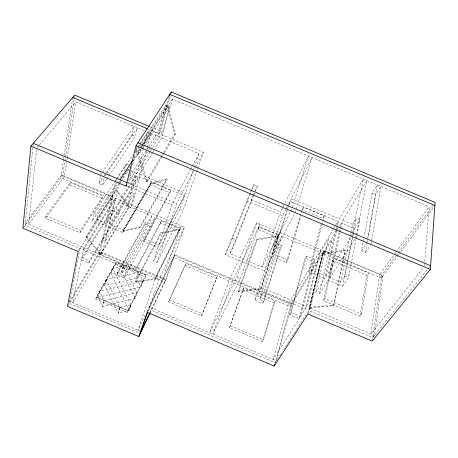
<?xml version="1.0" encoding="UTF-8"?>
<svg xmlns="http://www.w3.org/2000/svg" width="458" height="458" viewBox="0 0 458 458"><rect width="100%" height="100%" fill="white"/><g stroke="black" fill="none" stroke-linecap="round" stroke-linejoin="round"><path stroke-width="0.34" stroke-dasharray="2.29 1.72" d="M424.474 265.331L429.198 206.655L172.5 99.105L143.451 144.19M33.245 144.018L25.07 225.336L123.649 266.94L121.582 274.382L117.54 272.676L145.736 221.964L149.463 223.538L121.582 274.382M36.617 149.428L28.665 224.294L64.36 176.725L67.149 158.371M45.548 218.22L45.869 215.787L70.274 182.444L102.913 196.184L102.403 198.554L80.001 232.756L45.548 218.22L69.885 184.86L70.274 182.444M398.225 255.175L381.365 278.04L322.747 253.394L308.761 310.524L372.732 337.489L374.444 335.359L382.974 275.859L324.127 251.121L310.209 308.286L283.645 349.488M372.291 340.5L381.806 275.035L395.764 256.022M63.61 159.516L60.914 177.853L151.701 216.079L149.463 223.538M63.719 158.811L64.131 155.989M64.234 155.279L72.639 98.144M23.261 227.723L62.735 175.448L65.362 157.833M65.471 157.128L74.087 99.363M74.196 98.653L74.511 96.541M67.257 157.666L75.725 101.905L144.551 130.788M361.585 314.005L368.421 272.979L333.888 258.455L332.462 260.711L323.388 300.769L359.959 316.175L361.585 314.005L324.865 298.536L323.388 300.769M359.959 316.175L366.864 275.178L368.421 272.979M371.032 244.349L380.884 186.412L375.715 194.576L368.06 237.885M366.984 242.648L377.215 184.877L372.091 193.053L364.162 236.248M363.646 239.03L361.476 250.875L365.467 252.553L366.95 244.171M80.001 232.756L80.459 230.374L102.913 196.184M80.036 248.534L69.261 303.402L140.314 333.464M356.066 235.79L355.648 237.891L329.915 277.76L340.557 282.237L344.679 276.071L352.442 237.742M356.204 235.091L366.944 180.578L342.813 220.338L340.947 228.639M339.097 232.538L328.3 280.262L342.641 286.302L348.469 277.668L356.003 239.236M356.141 238.538L356.69 235.744M356.828 235.046L359.839 219.674L356.387 218.226L352.511 224.414L340.557 282.237M352.58 237.044L353.147 234.256M353.284 233.557L356.387 218.226M342.641 286.302L354.372 228.347L359.839 219.674M106.582 179.21L102.638 185.095L98.882 183.515L100.382 176.221M352.076 234.118L351.647 236.208L326.176 276.185L310.329 269.516L324.201 215.752L303.551 207.079L302.177 209.655L286.359 262.611L272.041 256.583L288.219 206.701M352.219 233.42L363.32 179.055L339.401 218.907L337.489 227.191M125.246 171.309L136.261 175.941L105.369 225.76L92.653 220.401L94.125 213.308L114.66 181.843M333.888 305.589L333.579 304.902L345.12 249.982L322.672 253.222L309.396 307.41L309.717 308.079L333.888 305.589L345.395 250.652L345.12 249.982M102.638 185.095L104.178 177.819M143.337 148.598L136.919 173.382L105.964 223.172L96.73 219.285L97.686 214.808L117.643 183.858M88.795 263.018L119.132 213.268L112.284 210.382L81.364 259.881L88.795 263.018L89.287 260.757L131.143 192.194L134.32 193.528L130.564 207.835L127.45 206.529L131.143 192.194M329.915 277.76L340.013 232.79M340.168 232.103L340.792 229.332M339.252 231.845L341.284 222.851L354.372 228.347M324.865 298.536L333.888 258.455M67.836 305.761L100.382 251.723L113.137 196.665L62.735 175.448M326.176 276.185L336.533 231.33M336.693 230.643L337.328 227.878M320.153 252.696L328.592 238.687L315.51 292.925L324.579 278.693L337.89 221.426L289.966 201.308L287.412 206.352M102.197 239.54L105.643 240.994L108.993 226.825L139.598 176.885L184.534 195.778L179.92 209.3L153.573 261.037L157.031 262.497L183.103 210.634L196.362 172.38M108.993 226.825L122.469 232.504L123.133 229.945L109.599 224.243L119.069 184.162M106.061 172.947L131.973 134.784L133.976 126.351L102.26 172.557M324.127 251.121L323.428 254.07L331.924 240.084L319.152 294.46L328.3 280.262M124.599 171.04L126.282 164.033L129.54 165.407M108.952 175.677L135.396 136.221L137.446 127.805L104.458 176.496M95.848 299.171L96.34 297.156L116.057 262.405L145.947 275.023L145.312 277.016L127.255 312.453L95.848 299.171L115.519 264.443L116.057 262.405M309.717 308.079L322.959 253.875L322.672 253.222M121.193 181.145L128.458 169.826L128.921 167.931M307.936 314.011L323.48 250.515L381.806 275.035M119.132 213.268L119.693 211.006L112.817 208.109L81.827 257.608L89.287 260.757M136.931 146.892L127.908 183.103L148.352 150.51M333.55 228.662L288.603 303.557L273.1 359.484L306.671 306.791L320.886 249.759L256.795 222.811L229.927 278.825L209.581 332.645L236.717 277.313L256.795 222.811M150.052 151.798L133.181 178.906L130.948 187.643L152.629 152.491M138.957 146.383L135.877 151.123L139.856 152.789L140.812 149.045M136.261 175.941L129.007 203.942L127.45 206.529M143.514 147.911L147.613 132.076L139.81 144.052M112.697 268.342L111.151 274.262L121.679 271.886L123.299 266.035L112.679 268.377L130.896 304.627L129.122 310.335L111.174 274.222M324.579 278.693L308.795 272.058L321.493 223.12M139.598 176.885L132.104 205.241L130.564 207.835M109.599 224.243L140.274 174.326L147.224 148.049M147.402 147.356L151.06 133.524L143.337 145.535M179.175 230.895L179.971 228.639L161.336 220.796L160.609 223.075L179.175 230.895L180.498 228.204L154.787 217.378L151.833 227.042L124.261 277.995L116.939 274.903L117.54 272.676M289.828 314.801L305.142 258.266L306.425 256.062L314.955 259.652L300.459 316.547L291.162 312.631L289.828 314.801L299.085 318.699L313.638 261.839L305.142 258.266M291.162 312.631L306.425 256.062M152.674 147.579L162.424 131.921L169.546 106.439L165.922 104.922L158.92 130.45L148.69 146.669M148.701 309.242L275.132 362.673L291.208 303.837L323.48 250.515M168.996 97.13L158.949 133.61L148.421 129.196M170.199 96.083L160.506 131.125L150.619 146.892M172.5 99.105L161.594 137.944L154.867 148.85M122.469 232.504L150.442 184.683L151.157 182.141L170.685 190.356L169.889 192.864L143.583 241.406L157.993 247.48L153.573 261.037M124.261 277.995L127.003 268.354L154.787 217.378M116.939 274.903L145.083 224.197L145.736 221.964M286.359 262.611L287.79 260.035L300.723 216.582M302.538 210.474L303.551 207.079M143.583 241.406L144.339 238.881L170.685 190.356M262.411 341.622L273.97 302.984L275.058 301.078L243.73 287.87L229.406 327.688L262.411 341.622L263.516 339.756L275.058 301.078M127.255 312.453L127.862 310.484L96.34 297.156M285.809 209.501L282.615 215.804L254.969 300.099L262.703 303.362L280.244 247.789L281.447 245.522L277.519 243.885L259.657 299.326L263.945 301.118L281.447 245.522M142.896 281.092L141.047 286.88L136.473 278.132L138.247 272.344L142.879 281.132L99.615 291.408L98.115 297.231L102.54 306.545L104.046 300.74L99.558 291.385M263.848 291.609L281.584 236.099L319.518 252.043L305.234 309.053L263.848 291.609L259.657 299.326M287.79 260.035L273.403 253.978L287.361 210.84M289.324 204.778L291.282 198.709L312.173 157.626L295.21 212.506L273.403 253.978M260.888 289.021L277.977 236.483L277.663 235.818L256.778 239.231L238.183 291.088L238.549 291.757L260.888 289.021L260.533 288.334L277.663 235.818M254.969 300.099L261.552 287.784L279.552 232.378L273.145 244.801L280.244 247.789M288.437 206.026L289.966 201.308M144.339 238.881L158.817 244.984L171.899 204.869L190.585 169.431M277.411 237.588L278.338 234.731L258.919 226.504L257.888 229.349L277.411 237.588L278.624 235.235L259.016 226.991L257.888 229.349M157.031 262.497L176.633 203.604L193.453 171.263M262.068 267.066L280.519 211.917L308.486 156.081L291.139 210.794L262.068 267.066L230.093 253.6L253.034 195.749M146.858 311.709L162.613 278.974L181.294 225.949L155.691 277.897L137.898 330.327L145.312 314.921M158.817 244.984L185.393 193.299L194.106 167.737M194.335 167.061L198.921 153.607L145.209 131.068M148.003 311.263L159.058 279.323L184.391 227.254L61.275 175.425L25.316 222.88L135.539 269.396L161.336 220.796M196.596 171.704L197.53 169.019M197.759 168.349L203.346 152.239L151.833 130.599L140.612 147.991M229.406 327.688L243.73 287.87M184.391 227.254L164.771 282.054L98.871 254.242L115.616 181.191L116.784 179.393M150.098 312.9L166.025 279.426L174.853 254.797L291.208 303.837M238.549 291.757L257.104 239.883L256.778 239.231M240.25 278.808L260.035 224.174L232.887 280.073L212.787 334.002L240.25 278.808L236.717 277.313M168.555 301.954L185.954 263.482L217.224 276.666L201.486 315.865L168.555 301.954L185.954 263.482M230.093 253.6L236.265 239.912L253.463 196.001M253.726 195.337L257.373 186.022L253.944 184.58L246.833 200.77L225.302 254.608L264.438 271.09L272.041 256.583M201.486 315.865L217.224 276.666M225.302 254.608L232.509 238.332L251.299 191.215M251.562 190.557L253.944 184.58M253.32 195.102L254.19 193.156M255.346 190.562L257.373 186.022M149.863 312.883L165.475 280.09L99.34 252.181L69.662 301.364L140.978 331.535M147.201 312.362L174.853 254.797M155.205 279.334L179.462 230.082L179.095 229.441L160.769 232.79L135.408 281.458L135.831 282.099L155.205 279.334L154.793 278.682L179.095 229.441M286.13 208.871L287.092 206.982M145.947 275.023L127.834 310.564L96.317 297.242L116.034 262.497L145.919 275.109M157.993 247.48L184.534 195.778M195.429 167.462L203.346 152.239M135.831 282.099L161.142 233.42L179.462 230.082M277.519 243.885L281.584 236.099M190.917 168.796L191.919 166.901M192.251 166.265L198.921 153.607M160.609 223.075L134.858 271.674L127.003 268.354M123.649 266.94L151.701 216.079M262.703 303.362L263.945 301.118M123.007 230.832L139.81 227.071L166.872 178.849L167.187 179.456L140.177 227.695L123.379 231.445L123.007 230.832L151.008 183.017L166.872 178.849M324.201 215.752L322.747 218.294L302.177 209.655M123.379 231.445L151.329 183.612L167.187 179.456M123.133 229.945L151.157 182.141M139.736 147.178L136.627 151.982L146.216 181.488L147.419 181.483L164.021 153.522M164.382 152.915L175.569 134.074L167.731 105.678L166.58 105.735L142.072 143.577M146.216 181.488L163.225 152.938M163.592 152.331L174.446 134.108L166.58 105.735M100.25 254.35L128.715 206.907L129.345 206.684L116.595 189.847L115.966 190.081L85.949 236.941L100.25 254.35L100.909 254.15L129.345 206.684M333.911 228.055L335.359 225.645M335.72 225.044L337.89 221.426M308.795 272.058L310.329 269.516M105.643 240.994L134.32 193.528M336.905 230.071L290.429 306.688L173.588 257.436M337.271 229.469L339.097 226.464M339.458 225.863L341.284 222.851M153.001 151.884L154.495 149.457M150.424 151.197L152.302 148.186M148.73 149.909L150.241 147.493M148.306 147.27L129.356 177.298L133.181 178.906M83.379 249.942L114.614 200.467M78.129 251.516L113.137 196.665M85.949 236.941L86.608 236.717L116.595 189.847M119.395 182.782L120.551 180.979M122.481 177.973L129.82 166.557M133.295 161.153L141.018 149.142M141.407 148.541L142.948 146.136M96.73 219.285L119.28 184.127M119.664 183.532L120.809 181.746M139.856 152.789L143.709 146.772M144.093 146.171L169.546 106.439M134.034 158.193L140.222 148.592M118.027 183.263L119.561 180.881M141.516 147.19L143.068 144.791M92.653 220.401L118.439 180.555M119.979 178.173L123.832 172.231M147.419 181.483L137.864 151.953L140.967 147.15M141.356 146.549L142.907 144.144M143.297 143.543L167.731 105.678M275.132 362.673L280.937 353.685M140.125 146.577L141.682 144.173M117.179 178.792L132.786 154.838M135.516 150.642L137.469 147.648M137.858 147.052L139.421 144.654M139.346 145.787L165.922 104.922M115.044 181.254L116.206 179.467M116.595 178.878L126.282 164.033M106.977 178.62L108.557 176.261M361.476 250.875L366.589 243.238M365.467 252.553L370.236 245.522M98.882 183.515L103.668 176.473M104.069 175.883L105.661 173.536M100.657 174.899L101.859 173.141M395.643 252.644L379.705 274.485L370.877 333.853L423.467 267.867M396.061 252.066L429.198 206.655M396.187 255.444L397.876 253.142M398.3 252.564L432.987 205.316M381.365 278.04L382.974 275.859M398.643 254.602L400.332 252.318M400.75 251.745L434.888 205.442M372.732 337.489L428.373 268.48M428.825 267.919L430.171 266.253M37.224 147.476L39.056 145.306M39.514 144.762L75.725 101.905M135.242 298.427L102.598 306.568L104.098 300.763L137.045 292.691L135.19 298.404L121.628 271.869L123.248 266.012L136.994 292.668M98.172 297.253L141.064 286.845M257.104 239.883L277.977 236.483M322.959 253.875L345.395 250.652M135.408 281.458L154.793 278.682M238.183 291.088L260.533 288.334M309.396 307.41L333.579 304.902M174.446 134.108L175.569 134.074M136.627 151.982L137.864 151.953M372.091 193.053L375.715 194.576M150.029 126.734L162.424 131.921M291.282 198.709L339.401 218.907M342.813 220.338L352.511 224.414M131.973 134.784L135.396 136.221M251.299 199.636L280.519 211.917M246.833 200.77L282.615 215.804M140.274 174.326L185.393 193.299M128.458 169.826L130.41 170.645M131.062 170.92L136.919 173.382M332.462 260.711L366.864 275.178M150.442 184.683L169.889 192.864M127.988 183.114L176.633 203.604M344.679 276.071L348.469 277.668M126.998 185.977L171.899 204.869M179.92 209.3L183.103 210.634M232.509 238.332L236.265 239.912M69.885 184.86L102.403 198.554M145.083 224.197L151.833 227.042M94.125 213.308L97.686 214.808M261.552 287.784L306.671 306.791M310.209 308.286L374.444 335.359M185.175 265.514L216.336 278.653M242.746 289.817L273.97 302.984M45.869 215.787L80.459 230.374M100.382 251.723L166.025 279.426M155.691 277.897L159.058 279.323M115.519 264.443L145.312 277.016M169.317 299.938L202.373 313.902M230.391 325.77L263.516 339.756M86.608 236.717L100.909 254.15M115.966 190.081L128.715 206.907M160.769 232.79L161.142 233.42M139.81 227.071L140.177 227.695M151.008 183.017L151.329 183.612M83.854 247.583L72.69 302.744L102.151 253.463L115.17 198.114L83.854 247.583M106.21 279.666L104.722 285.534L118.181 313.158L119.853 307.427L106.21 279.666M106.262 279.689L104.773 285.557L136.524 278.155L138.293 272.361L106.262 279.689M291.569 304.81L276.311 360.841L149.4 307.221L174.321 255.387L291.569 304.81M119.91 307.45L118.238 313.18L129.173 310.358L130.948 304.65L119.91 307.45"/><path stroke-width="0.69" d="M138.848 336.544L147.201 312.362L274.21 366.039L307.936 314.011L372.205 341.101L430.354 269.401L435.1 202.436L171.338 91.961L135.997 145.776L126.013 186.131L30.909 146.119L22.9 228.204L78.129 251.516L67.481 306.35L138.848 336.544L150.098 312.9M274.21 366.039L274.766 364.018M169.374 95.751L169.752 94.377L434.888 205.442M170.96 93.335L171.338 91.961M140.314 333.464L147.768 311.932M140.978 331.535L149.863 312.883M126.013 186.131L126.769 184.923M120.099 179.788L132.482 160.592M30.909 146.119L74.717 95.132L149.371 126.46M72.742 97.434L147.762 128.916M137.95 142.793L430.617 265.692M135.997 145.776L430.354 269.401M33.32 143.314L127.33 182.834"/></g></svg>
